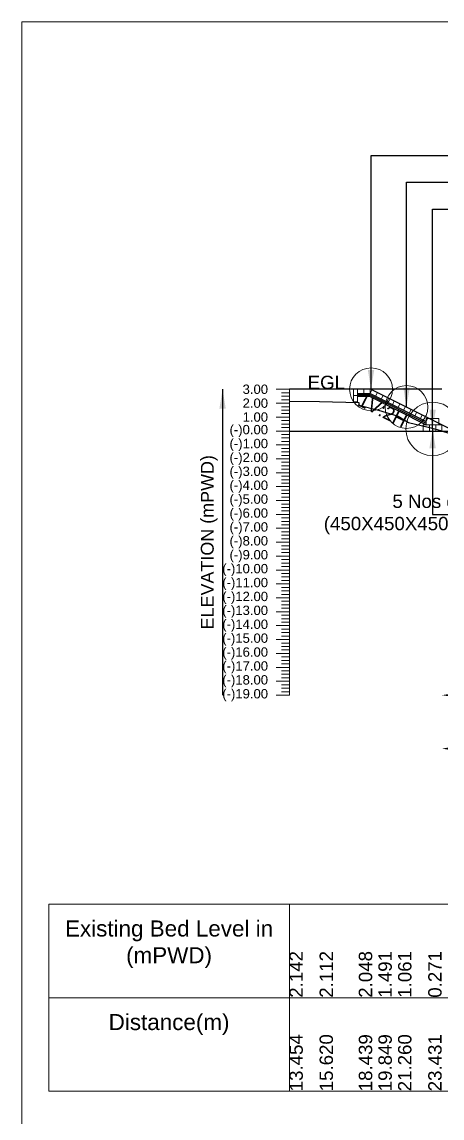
# Model space of a CAD drawing. Header units: inches. Extents: x 66615 to 414904, y -29123 to 90068.
# Drawn here: x 264561 to 266131, y 28355 to 32455 of the extents above; entities that cross this region are included whole.
import ezdxf

# ---------------------------------------------------------------- set-up
doc = ezdxf.new("R2010")
doc.units = ezdxf.units.IN
doc.header["$LTSCALE"] = 7
doc.header["$MEASUREMENT"] = 0
doc.header["$PDMODE"] = 3
for name, color, linetype, lineweight in [('Cross section Data Border', 7, 'Continuous', 9), ('Cross Section Labels', 7, 'Continuous', 9), ('Existing_Bed_Level for Xsection', 7, 'Continuous', 25), ('Long Section Labels', 7, 'Continuous', 9)]:
    doc.layers.add(name, color=color, linetype=linetype, lineweight=lineweight)
doc.styles.get("Standard").update_dxf_attribs({"font": 'arial.ttf'})
doc.dimstyles.new('Appron Lebeling Style', dxfattribs={"dimtxt": 50, "dimasz": 50, "dimexe": 0.18, "dimexo": 0.0625, "dimgap": 0.09, "dimtad": 0, "dimtih": 1, "dimtoh": 1, "dimdec": 4, "dimzin": 0, "dimdsep": 46, "dimtxsty": 'Standard', "dimcen": 0.09, "dimse1": 1, "dimse2": 1, "dimadec": 0, "dimazin": 0, "dimtfac": 1, "dimtdec": 4, "dimtofl": 0, "dimtmove": 0, "dimatfit": 3, "dimfxl": 1, "dimtolj": 1, "dimtzin": 0, "dimarcsym": 0})
doc.dimstyles.get("Standard").update_dxf_attribs({"dimtxt": 0.18, "dimasz": 0.18, "dimexe": 0.18, "dimexo": 0.0625, "dimgap": 0.09, "dimtad": 0, "dimtih": 1, "dimtoh": 1, "dimdec": 4, "dimzin": 0, "dimdsep": 46, "dimtxsty": 'Standard', "dimcen": 0.09, "dimadec": 0, "dimazin": 0, "dimtfac": 1, "dimtdec": 4, "dimtofl": 0, "dimtmove": 0, "dimatfit": 3, "dimfxl": 1, "dimtolj": 1, "dimtzin": 0, "dimarcsym": 0})

# ---------------------------------------------------------------- blocks, each defined once
blk = doc.blocks.new('*D17')
at = {"layer": 'Cross Section Labels', "color": 0, "lineweight": -2, "transparency": 16777216}
for p, q in [((266181.1, 29936.7), (267099.4, 29936.7)), ((268264.9, 29936.7), (267346.6, 29936.7))]:
    blk.add_line(p, q, dxfattribs=at)
at = {"layer": 'Cross Section Labels', "color": 0, "transparency": 16777216}
for points in [[(266181.1, 29945), (266181.1, 29928.3), (266131.1, 29936.7)], [(268264.9, 29945), (268264.9, 29928.3), (268314.9, 29936.7)]]:
    blk.add_solid(points, dxfattribs=at)
at = {"layer": 'Defpoints', "color": 0, "transparency": 16777216}
for p in [(266131.1, 30924.7), (268314.9, 30025.2), (268314.9, 29936.7)]:
    blk.add_point(p, dxfattribs=at)
at = {"layer": 'Cross Section Labels', "color": 0, "transparency": 16777216, "insert": (267223, 29936.7), "char_height": 50, "attachment_point": 5}
blk.add_mtext('\\A1;48.00 m', dxfattribs=at)
blk = doc.blocks.new('*D18')
at = {"layer": 'Cross Section Labels', "color": 0, "lineweight": -2, "transparency": 16777216}
for p, q in [((266181.1, 29736.7), (266867.4, 29736.7)), ((268264.9, 29736.7), (267578.6, 29736.7))]:
    blk.add_line(p, q, dxfattribs=at)
at = {"layer": 'Cross Section Labels', "color": 0, "transparency": 16777216}
for points in [[(266181.1, 29745), (266181.1, 29728.3), (266131.1, 29736.7)], [(268264.9, 29745), (268264.9, 29728.3), (268314.9, 29736.7)]]:
    blk.add_solid(points, dxfattribs=at)
at = {"layer": 'Defpoints', "color": 0, "transparency": 16777216}
for p in [(266131.1, 30924.7), (268314.9, 30025.2), (268314.9, 29736.7)]:
    blk.add_point(p, dxfattribs=at)
at = {"layer": 'Cross Section Labels', "color": 0, "transparency": 16777216, "insert": (267223, 29736.7), "char_height": 50, "attachment_point": 5}
blk.add_mtext('\\A1;Block @22.00 m³/m ^JGoo Bag @26.00 m³/m ', dxfattribs=at)

msp = doc.modelspace()

# ---------------------------------------------------------------- linework, layer by layer
at = {"layer": 'Cross section Data Border'}
msp.add_lwpolyline([(264660.9187, 29154.87399), (270472.95211, 29154.87399), (270472.95211, 28454.87399), (264660.9187, 28454.87399)], close=True, dxfattribs=at)
for points in [[(265560.9187, 29154.87399), (265560.9187, 28454.87399)], [(264660.9187, 28804.87399), (270472.95211, 28804.87399)]]:
    msp.add_lwpolyline(points, dxfattribs=at)
at = {"layer": 'Cross Section Labels'}
msp.add_lwpolyline([(264560.9187, 32454.87399), (274560.9187, 32454.87399), (274560.9187, 25383.87399), (264560.9187, 25383.87399)], close=True, dxfattribs=at)
for centre, radius in [((265865.91744, 31080.67399), 80), ((265998.51744, 31014.37399), 80), ((266096.01744, 30932.47399), 100)]:
    msp.add_circle(centre, radius, dxfattribs=at)
at = {"layer": 'Existing_Bed_Level for Xsection'}
for points in [[(266131.11744, 31080.67399), (265560.9187, 31080.67399)], [(266177.91744, 30924.67399), (265869.21131, 31079.02706), (265865.91744, 31080.67399), (265862.23478, 31080.67399), (265815.43478, 31080.67399)], [(265815.43478, 31065.07399), (265862.23478, 31065.07399), (266072.61744, 30959.88266)], [(265815.43478, 31059.87399), (265861.00722, 31059.87399), (266072.61744, 30954.06889)], [(265815.43478, 31054.67399), (265859.77967, 31054.67399), (266072.61744, 30948.25511)], [(265560.9187, 31036.05799), (265673.59622, 31034.49799), (265820.16287, 31031.16999), (265820.16287, 31021.08199), (265893.50078, 31002.20599), (265966.86541, 30979.84599), (266006.51146, 30955.92599), (266079.7292, 30938.76599), (266113.65609, 30930.44599), (266152.98345, 30917.44599)], [(265560.9187, 30924.67399), (269417.49179, 30924.67399)]]:
    msp.add_lwpolyline(points, dxfattribs=at)
at = {"layer": 'Long Section Labels'}
for points in [[(265560.9187, 31080.67399), (265510.9187, 31080.67399)], [(265560.9187, 29936.67399), (265560.9187, 29988.67399), (265560.9187, 30040.67399), (265560.9187, 30092.67399), (265560.9187, 30144.67399), (265560.9187, 30196.67399), (265560.9187, 30248.67399), (265560.9187, 30300.67399), (265560.9187, 30352.67399), (265560.9187, 30404.67399), (265560.9187, 30456.67399), (265560.9187, 30508.67399), (265560.9187, 30560.67399), (265560.9187, 30612.67399), (265560.9187, 30664.67399), (265560.9187, 30716.67399), (265560.9187, 30768.67399), (265560.9187, 30820.67399), (265560.9187, 30872.67399), (265560.9187, 30924.67399), (265560.9187, 30976.67399), (265560.9187, 31028.67399), (265560.9187, 31080.67399)], [(265560.9187, 31067.67399), (265530.9187, 31067.67399)], [(265560.9187, 31054.67399), (265530.9187, 31054.67399)], [(265560.9187, 31041.67399), (265530.9187, 31041.67399)], [(265560.9187, 31028.67399), (265510.9187, 31028.67399)], [(265560.9187, 31015.67399), (265530.9187, 31015.67399)], [(265560.9187, 31002.67399), (265530.9187, 31002.67399)], [(265560.9187, 30976.67399), (265510.9187, 30976.67399)], [(265560.9187, 30989.67399), (265530.9187, 30989.67399)], [(265560.9187, 30963.67399), (265530.9187, 30963.67399)], [(265560.9187, 30924.67399), (265510.9187, 30924.67399)], [(265560.9187, 30950.67399), (265530.9187, 30950.67399)], [(265560.9187, 30937.67399), (265530.9187, 30937.67399)], [(265560.9187, 30911.67399), (265530.9187, 30911.67399)], [(265560.9187, 30898.67399), (265530.9187, 30898.67399)], [(265560.9187, 30885.67399), (265530.9187, 30885.67399)], [(265560.9187, 30872.67399), (265510.9187, 30872.67399)], [(265560.9187, 30859.67399), (265530.9187, 30859.67399)], [(265560.9187, 30846.67399), (265530.9187, 30846.67399)], [(265560.9187, 30833.67399), (265530.9187, 30833.67399)], [(265560.9187, 30820.67399), (265510.9187, 30820.67399)], [(265560.9187, 30807.67399), (265530.9187, 30807.67399)], [(265560.9187, 30794.67399), (265530.9187, 30794.67399)], [(265560.9187, 30768.67399), (265510.9187, 30768.67399)], [(265560.9187, 30781.67399), (265530.9187, 30781.67399)], [(265560.9187, 30755.67399), (265530.9187, 30755.67399)], [(265560.9187, 30716.67399), (265510.9187, 30716.67399)], [(265560.9187, 30742.67399), (265530.9187, 30742.67399)], [(265560.9187, 30729.67399), (265530.9187, 30729.67399)], [(265560.9187, 30703.67399), (265530.9187, 30703.67399)], [(265560.9187, 30690.67399), (265530.9187, 30690.67399)], [(265560.9187, 30677.67399), (265530.9187, 30677.67399)], [(265560.9187, 30664.67399), (265510.9187, 30664.67399)], [(265560.9187, 30651.67399), (265530.9187, 30651.67399)], [(265560.9187, 30638.67399), (265530.9187, 30638.67399)], [(265560.9187, 30612.67399), (265510.9187, 30612.67399)], [(265560.9187, 30625.67399), (265530.9187, 30625.67399)], [(265560.9187, 30599.67399), (265530.9187, 30599.67399)], [(265560.9187, 30560.67399), (265510.9187, 30560.67399)], [(265560.9187, 30586.67399), (265530.9187, 30586.67399)], [(265560.9187, 30573.67399), (265530.9187, 30573.67399)], [(265560.9187, 30547.67399), (265530.9187, 30547.67399)], [(265560.9187, 30508.67399), (265510.9187, 30508.67399)], [(265560.9187, 30534.67399), (265530.9187, 30534.67399)], [(265560.9187, 30521.67399), (265530.9187, 30521.67399)], [(265560.9187, 30495.67399), (265530.9187, 30495.67399)], [(265560.9187, 30482.67399), (265530.9187, 30482.67399)], [(265560.9187, 30469.67399), (265530.9187, 30469.67399)], [(265560.9187, 30456.67399), (265510.9187, 30456.67399)], [(265560.9187, 30443.67399), (265530.9187, 30443.67399)], [(265560.9187, 30430.67399), (265530.9187, 30430.67399)], [(265560.9187, 30404.67399), (265510.9187, 30404.67399)], [(265560.9187, 30417.67399), (265530.9187, 30417.67399)], [(265560.9187, 30391.67399), (265530.9187, 30391.67399)], [(265560.9187, 30352.67399), (265510.9187, 30352.67399)], [(265560.9187, 30378.67399), (265530.9187, 30378.67399)], [(265560.9187, 30365.67399), (265530.9187, 30365.67399)], [(265560.9187, 30300.67399), (265510.9187, 30300.67399)], [(265560.9187, 30339.67399), (265530.9187, 30339.67399)], [(265560.9187, 30326.67399), (265530.9187, 30326.67399)], [(265560.9187, 30313.67399), (265530.9187, 30313.67399)], [(265560.9187, 30287.67399), (265530.9187, 30287.67399)], [(265560.9187, 30274.67399), (265530.9187, 30274.67399)], [(265560.9187, 30261.67399), (265530.9187, 30261.67399)], [(265560.9187, 30248.67399), (265510.9187, 30248.67399)], [(265560.9187, 30235.67399), (265530.9187, 30235.67399)], [(265560.9187, 30222.67399), (265530.9187, 30222.67399)], [(265560.9187, 30196.67399), (265510.9187, 30196.67399)], [(265560.9187, 30209.67399), (265530.9187, 30209.67399)], [(265560.9187, 30183.67399), (265530.9187, 30183.67399)], [(265560.9187, 30144.67399), (265510.9187, 30144.67399)], [(265560.9187, 30170.67399), (265530.9187, 30170.67399)], [(265560.9187, 30157.67399), (265530.9187, 30157.67399)], [(265560.9187, 30131.67399), (265530.9187, 30131.67399)], [(265560.9187, 30118.67399), (265530.9187, 30118.67399)], [(265560.9187, 30105.67399), (265530.9187, 30105.67399)], [(265560.9187, 30092.67399), (265510.9187, 30092.67399)], [(265560.9187, 30079.67399), (265530.9187, 30079.67399)], [(265560.9187, 30066.67399), (265530.9187, 30066.67399)], [(265560.9187, 30040.67399), (265510.9187, 30040.67399)], [(265560.9187, 30053.67399), (265530.9187, 30053.67399)], [(265560.9187, 30027.67399), (265530.9187, 30027.67399)], [(265560.9187, 30014.67399), (265530.9187, 30014.67399)], [(265560.9187, 29988.67399), (265510.9187, 29988.67399)], [(265560.9187, 30001.67399), (265530.9187, 30001.67399)], [(265560.9187, 29975.67399), (265530.9187, 29975.67399)], [(265560.9187, 29936.67399), (265510.9187, 29936.67399)], [(265560.9187, 29962.67399), (265530.9187, 29962.67399)], [(265560.9187, 29949.67399), (265530.9187, 29949.67399)]]:
    msp.add_lwpolyline(points, dxfattribs=at)
for points in [[(265815.43478, 31080.67399), (265799.83478, 31080.67399), (265799.83478, 31057.27399), (265815.43478, 31057.27399)], [(265838.83478, 31080.67399), (265815.43478, 31080.67399), (265815.43478, 31065.07399), (265838.83478, 31065.07399)], [(265862.23478, 31080.67399), (265838.83478, 31080.67399), (265838.83478, 31065.07399), (265862.23478, 31065.07399)], [(265815.43478, 31057.27399), (265799.83478, 31057.27399), (265799.83478, 31033.87399), (265815.43478, 31033.87399)], [(265890.1409, 31068.56226), (265869.21131, 31079.02706), (265862.23478, 31065.07399), (265883.16437, 31054.6092)], [(265911.0705, 31058.09746), (265890.1409, 31068.56226), (265883.16437, 31054.6092), (265904.09397, 31044.1444)], [(265932.0001, 31047.63266), (265911.0705, 31058.09746), (265904.09397, 31044.1444), (265925.02357, 31033.6796)], [(265952.92969, 31037.16787), (265932.0001, 31047.63266), (265925.02357, 31033.6796), (265945.95316, 31023.2148)], [(265973.85929, 31026.70307), (265952.92969, 31037.16787), (265945.95316, 31023.2148), (265966.88276, 31012.75)], [(265994.78889, 31016.23827), (265973.85929, 31026.70307), (265966.88276, 31012.75), (265987.81235, 31002.2852)], [(266015.71848, 31005.77347), (265994.78889, 31016.23827), (265987.81235, 31002.2852), (266008.74195, 30991.82041)], [(266036.64808, 30995.30867), (266015.71848, 31005.77347), (266008.74195, 30991.82041), (266029.67155, 30981.35561)], [(266057.57767, 30984.84387), (266036.64808, 30995.30867), (266029.67155, 30981.35561), (266050.60114, 30970.89081)], [(266078.50727, 30974.37908), (266057.57767, 30984.84387), (266050.60114, 30970.89081), (266071.53074, 30960.42601)], [(266096.01744, 30971.47399), (266072.61744, 30971.47399), (266072.61744, 30948.07399), (266096.01744, 30948.07399)], [(266119.41744, 30971.47399), (266096.01744, 30971.47399), (266096.01744, 30948.07399), (266119.41744, 30948.07399)], [(266084.31744, 30948.07399), (266060.91744, 30948.07399), (266060.91744, 30924.67399), (266084.31744, 30924.67399)], [(266107.71744, 30948.07399), (266084.31744, 30948.07399), (266084.31744, 30924.67399), (266107.71744, 30924.67399)], [(266131.11744, 30948.07399), (266107.71744, 30948.07399), (266107.71744, 30924.67399), (266131.11744, 30924.67399)]]:
    msp.add_lwpolyline(points, close=True, dxfattribs=at)

# ---------------------------------------------------------------- texts
at = {"layer": 'Cross section Data Border', "char_height": 60, "width": 800, "attachment_point": 5}
for s, insert in [('Existing Bed Level in (mPWD)', (265110.9187, 29004.87399)), ('Distance(m)', (265110.9187, 28704.87399))]:
    msp.add_mtext(s, dxfattribs=dict(at, insert=insert))
at = {"layer": 'Cross Section Labels', "char_height": 50}
for s, insert, attachment_point in [('EGL', (265768.63478, 31080.67399), 9), ('5 Nos of Block ^J(450X450X450) at Key', (266396.01744, 30612.67399), 6)]:
    msp.add_mtext(s, dxfattribs=dict(at, insert=insert, attachment_point=attachment_point))
at = {"layer": 'Cross Section Labels', "insert": (265920.58988, 31024.26889), "char_height": 50, "attachment_point": 2, "rotation": 333.43494882}
msp.add_mtext('1V:2H', dxfattribs=at)
at = {"layer": 'Long Section Labels', "char_height": 35, "attachment_point": 6}
for s, insert in [('3.00', (265480.9187, 31080.67399)), ('2.00', (265480.9187, 31028.67399)), ('1.00', (265480.9187, 30976.67399)), ('(-)0.00', (265480.9187, 30924.67399)), ('(-)1.00', (265480.9187, 30872.67399)), ('(-)2.00', (265480.9187, 30820.67399)), ('(-)3.00', (265480.9187, 30768.67399)), ('(-)4.00', (265480.9187, 30716.67399)), ('(-)5.00', (265480.9187, 30664.67399)), ('(-)6.00', (265480.9187, 30612.67399)), ('(-)7.00', (265480.9187, 30560.67399)), ('(-)8.00', (265480.9187, 30508.67399)), ('(-)9.00', (265480.9187, 30456.67399)), ('(-)10.00', (265480.9187, 30404.67399)), ('(-)11.00', (265480.9187, 30352.67399)), ('(-)12.00', (265480.9187, 30300.67399)), ('(-)13.00', (265480.9187, 30248.67399)), ('(-)14.00', (265480.9187, 30196.67399)), ('(-)15.00', (265480.9187, 30144.67399)), ('(-)16.00', (265480.9187, 30092.67399)), ('(-)17.00', (265480.9187, 30040.67399)), ('(-)18.00', (265480.9187, 29988.67399)), ('(-)19.00', (265480.9187, 29936.67399))]:
    msp.add_mtext(s, dxfattribs=dict(at, insert=insert))
at = {"layer": 'Long Section Labels', "rotation": 90}
for s, insert, char_height, attachment_point in [('ELEVATION (mPWD)', (265260.9187, 30508.67399), 48, 5), ('2.142', (265560.9187, 28804.87399), 50, 1), ('2.112', (265673.59622, 28804.87399), 50, 1), ('2.048', (265820.16287, 28804.87399), 50, 1), ('1.491', (265893.50078, 28804.87399), 50, 1), ('1.061', (265966.86541, 28804.87399), 50, 1), ('0.271', (266079.7292, 28804.87399), 50, 1), ('13.454', (265560.9187, 28454.87399), 50, 1), ('15.620', (265673.59622, 28454.87399), 50, 1), ('18.439', (265820.16287, 28454.87399), 50, 1), ('18.439', (265820.16287, 28454.87399), 50, 1), ('19.849', (265893.50078, 28454.87399), 50, 1), ('21.260', (265966.86541, 28454.87399), 50, 1), ('23.431', (266079.7292, 28454.87399), 50, 1)]:
    msp.add_mtext(s, dxfattribs=dict(at, insert=insert, char_height=char_height, attachment_point=attachment_point))

# ---------------------------------------------------------------- dimensions: what is measured, and where the dimension line sits
at = {"layer": 'Cross Section Labels'}
for base, text, picture, middle in [((268314.9296, 29936.67399), '48.00 m', '*D17', (267223.02352, 29936.67399)), ((268314.9296, 29736.67399), 'Block @22.00 m³/m ^JGoo Bag @26.00 m³/m ', '*D18', (267223.02352, 29736.67399))]:
    dim = msp.add_linear_dim(base=base, p1=(266131.11744, 30924.67399), p2=(268314.9296, 30025.15359), text=text, dimstyle='Appron Lebeling Style', dxfattribs=at)
    dim.commit()
    dim.dimension.update_dxf_attribs({"geometry": picture, "text_midpoint": middle})

# ---------------------------------------------------------------- leaders
at = {"layer": 'Cross Section Labels', "annotation_type": 0, "has_hookline": 1}
for points, hookline_direction, text_width in [([(265865.91744, 31080.67399), (265865.91744, 31954.87399), (266165.82744, 31954.87399)], 0, 466.13233), ([(265998.51744, 31014.37399), (265998.51744, 31854.87399), (266298.42744, 31854.87399)], 0, 466.03001), ([(266096.01744, 30932.47399), (266096.01744, 31754.87399), (266501.22744, 31754.87399)], 0, 460.91405), ([(266096.01744, 30932.47399), (266096.01744, 30612.67399), (266396.10744, 30612.67399)], 1, 701.90996)]:
    msp.add_leader(points, dimstyle='Standard', override={"dimasz": 72}, dxfattribs=dict(at, hookline_direction=hookline_direction, text_width=text_width))
at = {"layer": 'Long Section Labels'}
msp.add_leader([(265310.9187, 31080.67399), (265310.9187, 29936.67399)], dimstyle='Standard', override={"dimasz": 72}, dxfattribs=at)

doc.saveas('drawing.dxf')
